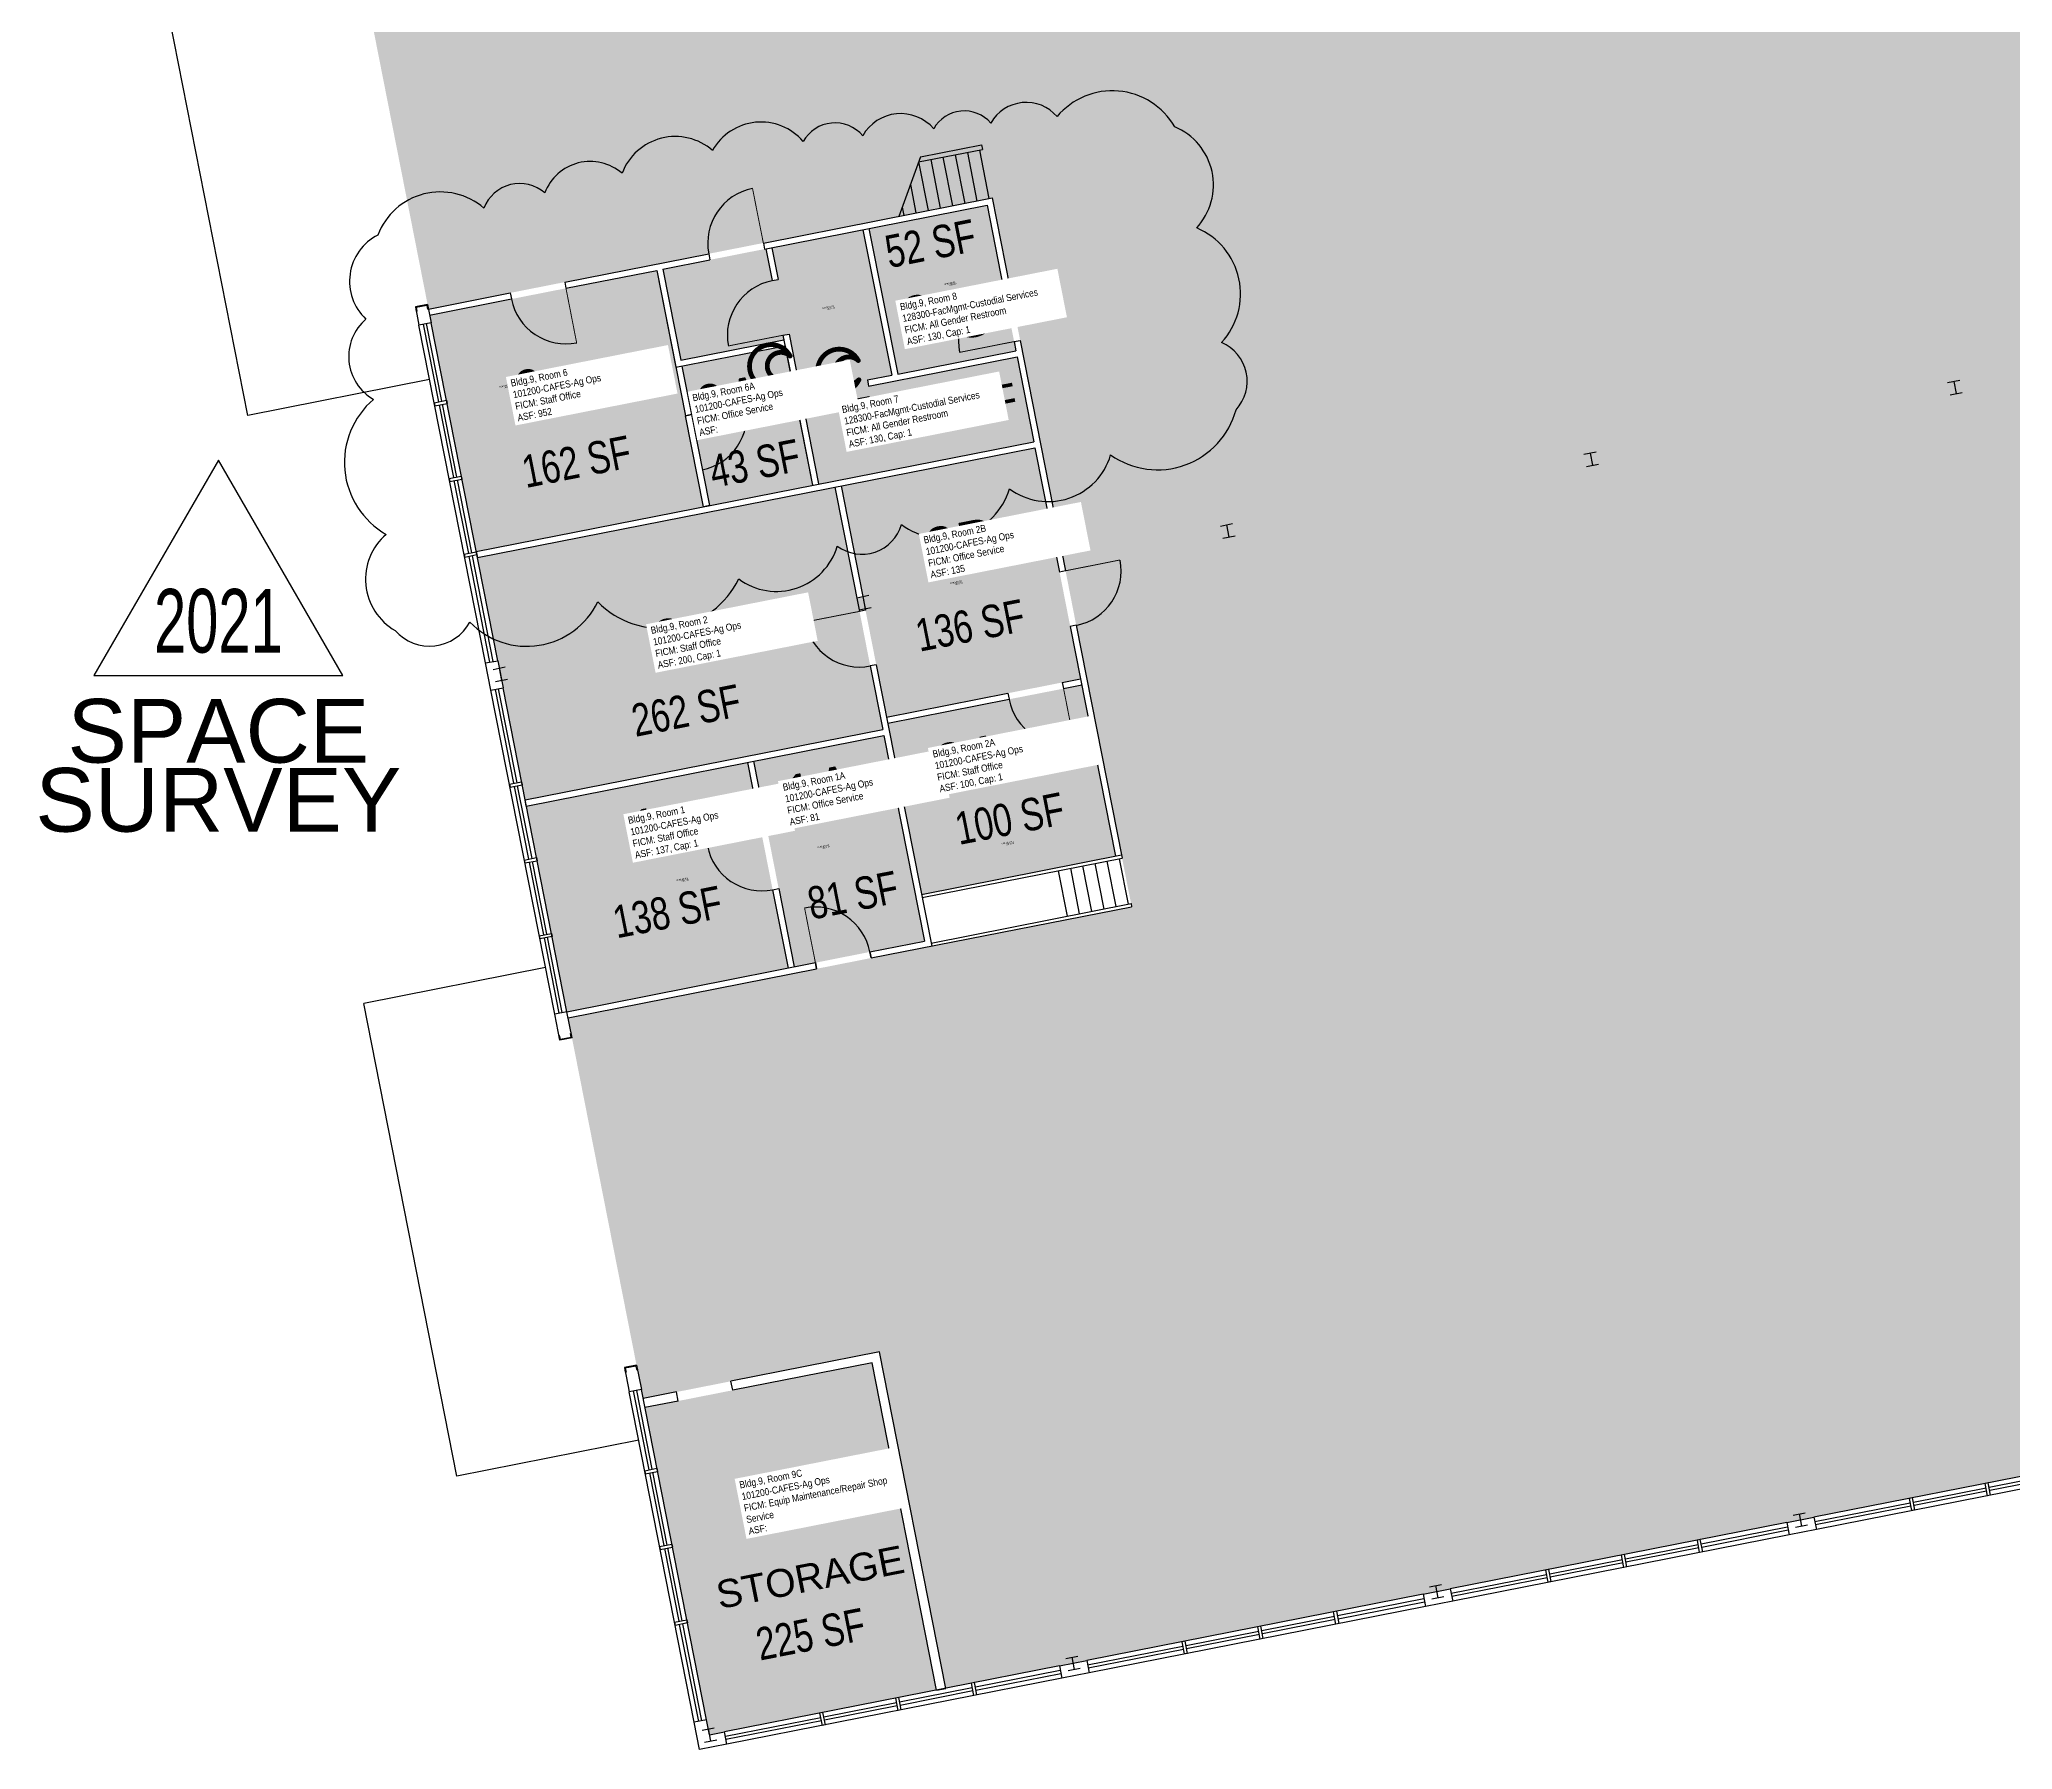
# Model space of a CAD drawing. Header units: inches. Extents: x 69207359 to 69210059, y 27690385 to 27692599.
# Drawn here: x 69207419 to 69208697, y 27690385 to 27691492 of the extents above; entities that cross this region are included whole.
import ezdxf
from ezdxf.enums import TextEntityAlignment as Align

# ---------------------------------------------------------------- set-up
doc = ezdxf.new("R2010")
doc.units = ezdxf.units.IN
doc.header["$LTSCALE"] = 10
doc.header["$MEASUREMENT"] = 0
doc.layers.get('0').update_dxf_attribs({"linetype": 'CONTINUOUS'})
for name, color, linetype in [('A-COLS', 5, 'CONTINUOUS'), ('A-DOOR', 2, 'CONTINUOUS'), ('A-FLOR', 3, 'CONTINUOUS'), ('A-GLAZ', 1, 'CONTINUOUS'), ('A-IDEN-ICON', 4, 'CONTINUOUS'), ('A-IDEN-RNUM', 7, 'CONTINUOUS'), ('A-IDEN-SNUM', 4, 'CONTINUOUS'), ('A-IDEN-TEXT', 4, 'CONTINUOUS'), ('A-IDEN-VNUM', 4, 'CONTINUOUS'), ('A-SITE', 3, 'CONTINUOUS'), ('A-WALL', 5, 'CONTINUOUS'), ('AREA-TEXT', 3, 'CONTINUOUS'), ('Rooms-Category-Color', 7, 'CONTINUOUS'), ('Rooms-College-Color', 7, 'CONTINUOUS'), ('Rooms-Department-Color', 7, 'CONTINUOUS'), ('Rooms-Division-Color', 7, 'CONTINUOUS'), ('Rooms-Information', 7, 'CONTINUOUS')]:
    doc.layers.add(name, color=color, linetype=linetype)
doc.layers.add('A-REV', color=1, linetype='CONTINUOUS', true_color=0xff0000)
doc.styles.add('Arial', font='arial.ttf')
doc.styles.add('CP_AREA', font='arial.ttf', dxfattribs={"height": 15})
doc.styles.add('CP_ROOMSNUMBER', font='arial.ttf', dxfattribs={"height": 1})
doc.styles.add('CP_ROOMVNUMBER', font='arial.ttf', dxfattribs={"width": 0.85, "height": 0.075})

# ---------------------------------------------------------------- blocks, each defined once
blk = doc.blocks.new('COL1')
for p, q in [((-0.5, 0.5), (0.5, 0.5)), ((0, 0.5), (0, -0.5)), ((-0.5, -0.5), (0.5, -0.5))]:
    blk.add_line(p, q)
blk = doc.blocks.new('CPBATH')
at = {"color": 0, "linetype": 'ByBlock', "const_width": 0.0127}
for points in [[(0.0571, 0.0168, 0.861492), (-0.0551, 0, 1)], [(-0.0551, 0, 0.726902), (0.0487, -0.0337, 1)], [(0.0571, 0.0168, 0.729002), (-0.0084, -0.0042, 1)], [(-0.0084, -0.0042, 0.609468), (0.0487, -0.0337, 1)]]:
    blk.add_lwpolyline(points, format="xyb", dxfattribs=at)
at = {"color": 0, "linetype": 'ByBlock', "const_width": 0.00637}
for points in [[(0.0544, 0.0152, 1), (0.0599, 0.0184, 1)], [(0.0459, -0.0353, 1), (0.0515, -0.0321, 1)]]:
    blk.add_lwpolyline(points, format="xyb", close=True, dxfattribs=at)
blk = doc.blocks.new('Space Revision')
at = {"layer": 'A-REV', "transparency": 16777216}
blk.add_lwpolyline([(0, 2.538), (-1.465, 0), (1.465, 0)], close=True, dxfattribs=at)
at = {"layer": 'A-REV', "transparency": 16777216, "insert": (0, -0.274), "char_height": 0.75, "attachment_point": 2, "line_spacing_factor": 0.65, "style": 'Arial'}
blk.add_mtext_dynamic_manual_height_columns('SPACE\\PSURVEY', width=1.2391, gutter_width=0.0182, heights=[0], dxfattribs=at)
at = {"layer": 'A-REV', "transparency": 16777216, "style": 'Arial', "width": 0.65}
blk.add_attdef('YEAR', text='', height=0.75, dxfattribs=at).set_placement((0, 0.646), align=Align.MIDDLE_CENTER)
at = {"layer": 'A-REV', "style": 'Arial', "flags": 1}
blk.add_attdef('UPDATES', text='', height=0.75, dxfattribs=at).set_placement((1.499, 1.084), align=Align.TOP_LEFT)

msp = doc.modelspace()

# ---------------------------------------------------------------- hatches: boundary and pattern name
at = {"layer": 'Rooms-Category-Color', "true_color": 0xe3c5e1}
for points in [[(69209748, 27691950.1), (69209512.6, 27691903.6), (69209466.2, 27692139.1), (69209457.3, 27692137.3), (69209239.5, 27692094.4), (69209221.9, 27692090.9), (69209004.1, 27692048), (69208986.4, 27692044.5), (69208768.6, 27692001.6), (69208750.9, 27691998.1), (69208571.4, 27691962.7), (69208515.5, 27691951.7), (69208305.5, 27691910.4), (69208306.1, 27691907.5), (69208289.6, 27691903.1), (69208186.4, 27691883.9), (69208136.3, 27691874), (69208183.3, 27691635.6), (69207660.3, 27691532.5), (69207630, 27691526.5), (69207670.6, 27691320.5), (69207671.1, 27691317.6), (69208036.1, 27691389.5), (69208083.7, 27691148.1), (69208090.6, 27691112.8), (69208126.5, 27690930.6), (69207761.6, 27690858.7), (69207764.1, 27690845.6), (69207805.9, 27690633.7), (69207810.1, 27690612.1), (69207963.2, 27690642.3), (69208006.1, 27690424.5), (69208079.7, 27690439), (69208097.4, 27690442.5), (69208315.2, 27690485.4), (69208332.8, 27690488.9), (69208550.7, 27690531.8), (69208568.3, 27690535.3), (69208786.1, 27690578.2), (69208842, 27690589.2), (69208983.3, 27690617.1), (69209021.6, 27690624.6), (69209039.3, 27690628.1), (69209257.1, 27690671), (69209274.7, 27690674.5), (69209492.5, 27690717.4), (69209510.2, 27690720.9), (69209607.3, 27690740), (69209565.6, 27690952), (69209930.5, 27691023.9), (69209928, 27691036.6), (69209883.4, 27691263.3), (69209880.5, 27691278), (69209838.7, 27691489.9), (69209835.2, 27691507.6), (69209792.7, 27691723.4)], [(69207811.3, 27690606.3), (69207958.5, 27690635.3), (69208000.2, 27690423.3), (69207853.1, 27690394.3)]]:
    msp.add_hatch(color=254, dxfattribs=at).paths.add_polyline_path(points)
at = {"layer": 'Rooms-Category-Color', "true_color": 0xadadad}
for points in [[(69207975, 27691275.5), (69208051.5, 27691290.6), (69208050.4, 27691296.5), (69208033, 27691384.8), (69207956.4, 27691369.7)], [(69207834.6, 27691284.5), (69207823, 27691343.4), (69207888.7, 27691356.4), (69207889.7, 27691356.6), (69207893.8, 27691336), (69207897.7, 27691336.7), (69207893.6, 27691357.3), (69207952.5, 27691368.9), (69207971.1, 27691274.8), (69207955.4, 27691271.7), (69207956.1, 27691267.7), (69208052.3, 27691286.7), (69208063.1, 27691231.7), (69207923.8, 27691204.3), (69207904.7, 27691301.4), (69207900.7, 27691300.6), (69207901.3, 27691297.7)]]:
    msp.add_hatch(color=253, dxfattribs=at).paths.add_polyline_path(points)
at = {"layer": 'Rooms-Category-Color', "true_color": 0xfa9ba3}
for points in [[(69207671.9, 27691313.6), (69207819, 27691342.6), (69207849.2, 27691189.6), (69207702.1, 27691160.6)], [(69207835.3, 27691280.6), (69207902.1, 27691293.8), (69207919.9, 27691203.5), (69207853.1, 27691190.4)], [(69207967.8, 27691053.3), (69208046.3, 27691068.8), (69208081.6, 27691075.8), (69208093.4, 27691078.1), (69208079.8, 27691147.3), (69208063.9, 27691227.8), (69207938.3, 27691203.1), (69207952.4, 27691131.5)], [(69207934.4, 27691202.3), (69207702.8, 27691156.7), (69207716, 27691089.9), (69207719.5, 27691072.3), (69207733.8, 27690999.7), (69207965.3, 27691045.3), (69207950.1, 27691122.8), (69207954, 27691123.6), (69207952.4, 27691131.5), (69207948.5, 27691130.7)], [(69207968.6, 27691049.4), (69208047.1, 27691064.9), (69208082.4, 27691071.8), (69208094.2, 27691074.2), (69208116, 27690963.3), (69207990.4, 27690938.5)], [(69207907.9, 27690891.6), (69207992.3, 27690908.3), (69207966.1, 27691041.4), (69207881.7, 27691024.8)], [(69207734.5, 27690995.8), (69207760.8, 27690862.6), (69207904, 27690890.9), (69207877.8, 27691024)]]:
    msp.add_hatch(color=241, dxfattribs=at).paths.add_polyline_path(points)
at = {"layer": 'Rooms-College-Color', "true_color": 0xe3c5e1}
for points in [[(69209748, 27691950.1), (69209512.6, 27691903.6), (69209466.2, 27692139.1), (69209457.3, 27692137.3), (69209239.5, 27692094.4), (69209221.9, 27692090.9), (69209004.1, 27692048), (69208986.4, 27692044.5), (69208768.6, 27692001.6), (69208750.9, 27691998.1), (69208571.4, 27691962.7), (69208515.5, 27691951.7), (69208305.5, 27691910.4), (69208306.1, 27691907.5), (69208289.6, 27691903.1), (69208186.4, 27691883.9), (69208136.3, 27691874), (69208183.3, 27691635.6), (69207660.3, 27691532.5), (69207630, 27691526.5), (69207670.6, 27691320.5), (69207671.1, 27691317.6), (69208036.1, 27691389.5), (69208083.7, 27691148.1), (69208090.6, 27691112.8), (69208126.5, 27690930.6), (69207761.6, 27690858.7), (69207764.1, 27690845.6), (69207805.9, 27690633.7), (69207810.1, 27690612.1), (69207963.2, 27690642.3), (69208006.1, 27690424.5), (69208079.7, 27690439), (69208097.4, 27690442.5), (69208315.2, 27690485.4), (69208332.8, 27690488.9), (69208550.7, 27690531.8), (69208568.3, 27690535.3), (69208786.1, 27690578.2), (69208842, 27690589.2), (69208983.3, 27690617.1), (69209021.6, 27690624.6), (69209039.3, 27690628.1), (69209257.1, 27690671), (69209274.7, 27690674.5), (69209492.5, 27690717.4), (69209510.2, 27690720.9), (69209607.3, 27690740), (69209565.6, 27690952), (69209930.5, 27691023.9), (69209928, 27691036.6), (69209883.4, 27691263.3), (69209880.5, 27691278), (69209838.7, 27691489.9), (69209835.2, 27691507.6), (69209792.7, 27691723.4)], [(69207975, 27691275.5), (69208051.5, 27691290.6), (69208050.4, 27691296.5), (69208033, 27691384.8), (69207956.4, 27691369.7)], [(69207834.6, 27691284.5), (69207823, 27691343.4), (69207888.7, 27691356.4), (69207889.7, 27691356.6), (69207893.8, 27691336), (69207897.7, 27691336.7), (69207893.6, 27691357.3), (69207952.5, 27691368.9), (69207971.1, 27691274.8), (69207955.4, 27691271.7), (69207956.1, 27691267.7), (69208052.3, 27691286.7), (69208063.1, 27691231.7), (69207923.8, 27691204.3), (69207904.7, 27691301.4), (69207900.7, 27691300.6), (69207901.3, 27691297.7)], [(69207671.9, 27691313.6), (69207819, 27691342.6), (69207849.2, 27691189.6), (69207702.1, 27691160.6)], [(69207967.8, 27691053.3), (69208046.3, 27691068.8), (69208081.6, 27691075.8), (69208093.4, 27691078.1), (69208079.8, 27691147.3), (69208063.9, 27691227.8), (69207938.3, 27691203.1), (69207952.4, 27691131.5)], [(69207934.4, 27691202.3), (69207702.8, 27691156.7), (69207716, 27691089.9), (69207719.5, 27691072.3), (69207733.8, 27690999.7), (69207965.3, 27691045.3), (69207950.1, 27691122.8), (69207954, 27691123.6), (69207952.4, 27691131.5), (69207948.5, 27691130.7)], [(69207968.6, 27691049.4), (69208047.1, 27691064.9), (69208082.4, 27691071.8), (69208094.2, 27691074.2), (69208116, 27690963.3), (69207990.4, 27690938.5)], [(69207907.9, 27690891.6), (69207992.3, 27690908.3), (69207966.1, 27691041.4), (69207881.7, 27691024.8)], [(69207734.5, 27690995.8), (69207760.8, 27690862.6), (69207904, 27690890.9), (69207877.8, 27691024)]]:
    msp.add_hatch(color=254, dxfattribs=at).paths.add_polyline_path(points)
at = {"layer": 'Rooms-College-Color', "true_color": 0xadadad}
for points in [[(69207835.3, 27691280.6), (69207902.1, 27691293.8), (69207919.9, 27691203.5), (69207853.1, 27691190.4)], [(69207811.3, 27690606.3), (69207958.5, 27690635.3), (69208000.2, 27690423.3), (69207853.1, 27690394.3)]]:
    msp.add_hatch(color=253, dxfattribs=at).paths.add_polyline_path(points)
at = {"layer": 'Rooms-Department-Color', "true_color": 0xe3c5e1}
for points in [[(69209748, 27691950.1), (69209512.6, 27691903.6), (69209466.2, 27692139.1), (69209457.3, 27692137.3), (69209239.5, 27692094.4), (69209221.9, 27692090.9), (69209004.1, 27692048), (69208986.4, 27692044.5), (69208768.6, 27692001.6), (69208750.9, 27691998.1), (69208571.4, 27691962.7), (69208515.5, 27691951.7), (69208305.5, 27691910.4), (69208306.1, 27691907.5), (69208289.6, 27691903.1), (69208186.4, 27691883.9), (69208136.3, 27691874), (69208183.3, 27691635.6), (69207660.3, 27691532.5), (69207630, 27691526.5), (69207670.6, 27691320.5), (69207671.1, 27691317.6), (69208036.1, 27691389.5), (69208083.7, 27691148.1), (69208090.6, 27691112.8), (69208126.5, 27690930.6), (69207761.6, 27690858.7), (69207764.1, 27690845.6), (69207805.9, 27690633.7), (69207810.1, 27690612.1), (69207963.2, 27690642.3), (69208006.1, 27690424.5), (69208079.7, 27690439), (69208097.4, 27690442.5), (69208315.2, 27690485.4), (69208332.8, 27690488.9), (69208550.7, 27690531.8), (69208568.3, 27690535.3), (69208786.1, 27690578.2), (69208842, 27690589.2), (69208983.3, 27690617.1), (69209021.6, 27690624.6), (69209039.3, 27690628.1), (69209257.1, 27690671), (69209274.7, 27690674.5), (69209492.5, 27690717.4), (69209510.2, 27690720.9), (69209607.3, 27690740), (69209565.6, 27690952), (69209930.5, 27691023.9), (69209928, 27691036.6), (69209883.4, 27691263.3), (69209880.5, 27691278), (69209838.7, 27691489.9), (69209835.2, 27691507.6), (69209792.7, 27691723.4)], [(69207671.9, 27691313.6), (69207819, 27691342.6), (69207849.2, 27691189.6), (69207702.1, 27691160.6)], [(69207835.3, 27691280.6), (69207902.1, 27691293.8), (69207919.9, 27691203.5), (69207853.1, 27691190.4)], [(69207967.8, 27691053.3), (69208046.3, 27691068.8), (69208081.6, 27691075.8), (69208093.4, 27691078.1), (69208079.8, 27691147.3), (69208063.9, 27691227.8), (69207938.3, 27691203.1), (69207952.4, 27691131.5)], [(69207934.4, 27691202.3), (69207702.8, 27691156.7), (69207716, 27691089.9), (69207719.5, 27691072.3), (69207733.8, 27690999.7), (69207965.3, 27691045.3), (69207950.1, 27691122.8), (69207954, 27691123.6), (69207952.4, 27691131.5), (69207948.5, 27691130.7)], [(69207968.6, 27691049.4), (69208047.1, 27691064.9), (69208082.4, 27691071.8), (69208094.2, 27691074.2), (69208116, 27690963.3), (69207990.4, 27690938.5)], [(69207907.9, 27690891.6), (69207992.3, 27690908.3), (69207966.1, 27691041.4), (69207881.7, 27691024.8)], [(69207734.5, 27690995.8), (69207760.8, 27690862.6), (69207904, 27690890.9), (69207877.8, 27691024)], [(69207811.3, 27690606.3), (69207958.5, 27690635.3), (69208000.2, 27690423.3), (69207853.1, 27690394.3)]]:
    msp.add_hatch(color=254, dxfattribs=at).paths.add_polyline_path(points)
at = {"layer": 'Rooms-Department-Color', "true_color": 0xacacac}
for points in [[(69207975, 27691275.5), (69208051.5, 27691290.6), (69208050.4, 27691296.5), (69208033, 27691384.8), (69207956.4, 27691369.7)], [(69207834.6, 27691284.5), (69207823, 27691343.4), (69207888.7, 27691356.4), (69207889.7, 27691356.6), (69207893.8, 27691336), (69207897.7, 27691336.7), (69207893.6, 27691357.3), (69207952.5, 27691368.9), (69207971.1, 27691274.8), (69207955.4, 27691271.7), (69207956.1, 27691267.7), (69208052.3, 27691286.7), (69208063.1, 27691231.7), (69207923.8, 27691204.3), (69207904.7, 27691301.4), (69207900.7, 27691300.6), (69207901.3, 27691297.7)]]:
    msp.add_hatch(color=253, dxfattribs=at).paths.add_polyline_path(points)
at = {"layer": 'Rooms-Division-Color', "true_color": 0xe3c5e1}
for points in [[(69209748, 27691950.1), (69209512.6, 27691903.6), (69209466.2, 27692139.1), (69209457.3, 27692137.3), (69209239.5, 27692094.4), (69209221.9, 27692090.9), (69209004.1, 27692048), (69208986.4, 27692044.5), (69208768.6, 27692001.6), (69208750.9, 27691998.1), (69208571.4, 27691962.7), (69208515.5, 27691951.7), (69208305.5, 27691910.4), (69208306.1, 27691907.5), (69208289.6, 27691903.1), (69208186.4, 27691883.9), (69208136.3, 27691874), (69208183.3, 27691635.6), (69207660.3, 27691532.5), (69207630, 27691526.5), (69207670.6, 27691320.5), (69207671.1, 27691317.6), (69208036.1, 27691389.5), (69208083.7, 27691148.1), (69208090.6, 27691112.8), (69208126.5, 27690930.6), (69207761.6, 27690858.7), (69207764.1, 27690845.6), (69207805.9, 27690633.7), (69207810.1, 27690612.1), (69207963.2, 27690642.3), (69208006.1, 27690424.5), (69208079.7, 27690439), (69208097.4, 27690442.5), (69208315.2, 27690485.4), (69208332.8, 27690488.9), (69208550.7, 27690531.8), (69208568.3, 27690535.3), (69208786.1, 27690578.2), (69208842, 27690589.2), (69208983.3, 27690617.1), (69209021.6, 27690624.6), (69209039.3, 27690628.1), (69209257.1, 27690671), (69209274.7, 27690674.5), (69209492.5, 27690717.4), (69209510.2, 27690720.9), (69209607.3, 27690740), (69209565.6, 27690952), (69209930.5, 27691023.9), (69209928, 27691036.6), (69209883.4, 27691263.3), (69209880.5, 27691278), (69209838.7, 27691489.9), (69209835.2, 27691507.6), (69209792.7, 27691723.4)], [(69207671.9, 27691313.6), (69207819, 27691342.6), (69207849.2, 27691189.6), (69207702.1, 27691160.6)], [(69207835.3, 27691280.6), (69207902.1, 27691293.8), (69207919.9, 27691203.5), (69207853.1, 27691190.4)], [(69207967.8, 27691053.3), (69208046.3, 27691068.8), (69208081.6, 27691075.8), (69208093.4, 27691078.1), (69208079.8, 27691147.3), (69208063.9, 27691227.8), (69207938.3, 27691203.1), (69207952.4, 27691131.5)], [(69207934.4, 27691202.3), (69207702.8, 27691156.7), (69207716, 27691089.9), (69207719.5, 27691072.3), (69207733.8, 27690999.7), (69207965.3, 27691045.3), (69207950.1, 27691122.8), (69207954, 27691123.6), (69207952.4, 27691131.5), (69207948.5, 27691130.7)], [(69207968.6, 27691049.4), (69208047.1, 27691064.9), (69208082.4, 27691071.8), (69208094.2, 27691074.2), (69208116, 27690963.3), (69207990.4, 27690938.5)], [(69207907.9, 27690891.6), (69207992.3, 27690908.3), (69207966.1, 27691041.4), (69207881.7, 27691024.8)], [(69207734.5, 27690995.8), (69207760.8, 27690862.6), (69207904, 27690890.9), (69207877.8, 27691024)], [(69207811.3, 27690606.3), (69207958.5, 27690635.3), (69208000.2, 27690423.3), (69207853.1, 27690394.3)]]:
    msp.add_hatch(color=254, dxfattribs=at).paths.add_polyline_path(points)
at = {"layer": 'Rooms-Division-Color', "true_color": 0xadadad}
for points in [[(69207975, 27691275.5), (69208051.5, 27691290.6), (69208050.4, 27691296.5), (69208033, 27691384.8), (69207956.4, 27691369.7)], [(69207834.6, 27691284.5), (69207823, 27691343.4), (69207888.7, 27691356.4), (69207889.7, 27691356.6), (69207893.8, 27691336), (69207897.7, 27691336.7), (69207893.6, 27691357.3), (69207952.5, 27691368.9), (69207971.1, 27691274.8), (69207955.4, 27691271.7), (69207956.1, 27691267.7), (69208052.3, 27691286.7), (69208063.1, 27691231.7), (69207923.8, 27691204.3), (69207904.7, 27691301.4), (69207900.7, 27691300.6), (69207901.3, 27691297.7)]]:
    msp.add_hatch(color=253, dxfattribs=at).paths.add_polyline_path(points)

# ---------------------------------------------------------------- linework, layer by layer
at = {"layer": 'A-DOOR', "const_width": 0.6}
for points in [[(69207888, 27691360.3), (69207881, 27691395.6)], [(69207760.2, 27691331), (69207767.1, 27691295.7)], [(69207900.7, 27691300.6), (69207865.4, 27691293.7)], [(69208050.4, 27691296.5), (69208015, 27691289.5)], [(69207841.4, 27691248.8), (69207876.7, 27691255.7)], [(69208083.7, 27691148.1), (69208119, 27691155.1)], [(69207950.2, 27691121.8), (69207914.9, 27691114.9)], [(69208082.4, 27691071.8), (69208089.4, 27691036.5)], [(69207887.1, 27690976.9), (69207851.8, 27690969.9)], [(69207921.7, 27690894.4), (69207914.7, 27690929.7)]]:
    msp.add_lwpolyline(points, dxfattribs=at)
at = {"layer": 'A-DOOR'}
for centre, start, end in [((69207888, 27691360.3), 101.1479, 191.1479), ((69207900.7, 27691300.6), 101.1479, 191.1479), ((69207760.2, 27691331), 191.1479, 281.1479), ((69208050.4, 27691296.5), 101.1479, 191.1479), ((69207841.4, 27691248.8), 281.1479, 11.1479), ((69208083.7, 27691148.1), 281.1479, 11.1479), ((69207950.2, 27691121.8), 191.1479, 281.1479), ((69208082.4, 27691071.8), 191.1479, 281.1479), ((69207887.1, 27690976.9), 191.1479, 281.1479), ((69207921.7, 27690894.4), 11.1479, 101.1479)]:
    msp.add_arc(centre, 36, start, end, dxfattribs=at)
at = {"layer": 'A-FLOR'}
for p, q in [((69207989.7, 27691416.1), (69207975.7, 27691377.6)), ((69207988.5, 27691412.8), (69207994.7, 27691381.3)), ((69207996.4, 27691414.3), (69208002.6, 27691382.9)), ((69208004.3, 27691415.9), (69208010.5, 27691384.4)), ((69208012.2, 27691417.4), (69208018.4, 27691386)), ((69208020.1, 27691419), (69208026.3, 27691387.5)), ((69208028, 27691420.5), (69208034.1, 27691389.1)), ((69207983.2, 27691398.2), (69207986.8, 27691379.8)), ((69207977.9, 27691383.6), (69207978.9, 27691378.2)), ((69208078.9, 27690953.9), (69208084.7, 27690924.5)), ((69208086.8, 27690955.5), (69208092.6, 27690926)), ((69208094.7, 27690957), (69208100.5, 27690927.6)), ((69208102.6, 27690958.6), (69208108.4, 27690929.1)), ((69208110.5, 27690960.1), (69208116.3, 27690930.7)), ((69208118.4, 27690961.7), (69208124.2, 27690932.2))]:
    msp.add_line(p, q, dxfattribs=at)
at = {"layer": 'A-GLAZ'}
for p, q in [((69207708.1, 27691088.4), (69207665, 27691307.2)), ((69207677.8, 27691257.5), (69207667.9, 27691307.8)), ((69207679.8, 27691257.9), (69207669.9, 27691308.2)), ((69207716, 27691089.9), (69207672.9, 27691308.7)), ((69207687.5, 27691208.4), (69207678.2, 27691255.5)), ((69207689.5, 27691208.8), (69207680.2, 27691255.9)), ((69207697.2, 27691159.4), (69207687.9, 27691206.5)), ((69207699.2, 27691159.8), (69207689.9, 27691206.9)), ((69207711, 27691089), (69207697.6, 27691157.4)), ((69207713, 27691089.4), (69207699.6, 27691157.8)), ((69207752.9, 27690861.1), (69207711.6, 27691070.7)), ((69207726.5, 27691010.5), (69207714.5, 27691071.3)), ((69207728.5, 27691010.9), (69207716.5, 27691071.7)), ((69207760.8, 27690862.6), (69207719.5, 27691072.3)), ((69207736.2, 27690961.4), (69207726.9, 27691008.5)), ((69207738.2, 27690961.8), (69207728.9, 27691008.9)), ((69207745.8, 27690912.4), (69207736.6, 27690959.5)), ((69207747.8, 27690912.8), (69207738.6, 27690959.9)), ((69207755.8, 27690861.7), (69207746.2, 27690910.4)), ((69207757.8, 27690862.1), (69207748.2, 27690910.8)), ((69207816.1, 27690566.4), (69207806, 27690617.4)), ((69207851.1, 27690404.1), (69207809, 27690618)), ((69207843.3, 27690402.5), (69207801.1, 27690616.5)), ((69207814.1, 27690566), (69207804, 27690617.1)), ((69208786.1, 27690578.2), (69208568.3, 27690535.3)), ((69208787.7, 27690570.3), (69208569.9, 27690527.4)), ((69207823.8, 27690516.9), (69207814.5, 27690564)), ((69207825.8, 27690517.3), (69207816.5, 27690564.4)), ((69208679.8, 27690554.2), (69208632.7, 27690544.9)), ((69208728.8, 27690563.8), (69208681.7, 27690554.6)), ((69208729.2, 27690561.8), (69208682.1, 27690552.6)), ((69208630.7, 27690544.5), (69208568.9, 27690532.3)), ((69208631.1, 27690542.5), (69208569.3, 27690530.3)), ((69208680.1, 27690552.2), (69208633.1, 27690542.9)), ((69208550.7, 27690531.8), (69208332.8, 27690488.9)), ((69208551.2, 27690528.9), (69208495.3, 27690517.8)), ((69207835.4, 27690468.3), (69207826.2, 27690515.4)), ((69208552.2, 27690523.9), (69208334.4, 27690481)), ((69208493.3, 27690517.4), (69208446.2, 27690508.2)), ((69208493.7, 27690515.4), (69208446.6, 27690506.2)), ((69208551.6, 27690526.9), (69208495.7, 27690515.8)), ((69207833.4, 27690467.9), (69207824.2, 27690515)), ((69208444.3, 27690507.8), (69208397.2, 27690498.5)), ((69208444.7, 27690505.8), (69208397.6, 27690496.5)), ((69208395.2, 27690498.1), (69208333.4, 27690485.9)), ((69208395.6, 27690496.1), (69208333.8, 27690483.9)), ((69208315.2, 27690485.4), (69208097.4, 27690442.5)), ((69208316.7, 27690477.5), (69208098.9, 27690434.6)), ((69208315.8, 27690482.5), (69208259.8, 27690471.4)), ((69208316.2, 27690480.4), (69208260.2, 27690469.4)), ((69207846.2, 27690403.1), (69207833.8, 27690465.9)), ((69207848.2, 27690403.5), (69207835.8, 27690466.3)), ((69208257.9, 27690471), (69208210.8, 27690461.8)), ((69208258.3, 27690469), (69208211.2, 27690459.8)), ((69208159.7, 27690451.7), (69208097.9, 27690439.5)), ((69208208.8, 27690461.4), (69208161.7, 27690452.1)), ((69208209.2, 27690459.4), (69208162.1, 27690450.1)), ((69208079.7, 27690439), (69207862.8, 27690396.3)), ((69208160.1, 27690449.7), (69208098.3, 27690437.5)), ((69208081.3, 27690431.1), (69207864.4, 27690388.4)), ((69208080.3, 27690436), (69208025.3, 27690425.2)), ((69208080.7, 27690434), (69208025.7, 27690423.2)), ((69207974.3, 27690415.2), (69207927.2, 27690405.9)), ((69207974.7, 27690413.2), (69207927.6, 27690403.9)), ((69208023.3, 27690424.8), (69207976.2, 27690415.5)), ((69208023.7, 27690422.8), (69207976.6, 27690413.5)), ((69207925.2, 27690405.5), (69207863.4, 27690393.3)), ((69207925.6, 27690403.5), (69207863.8, 27690391.3))]:
    msp.add_line(p, q, dxfattribs=at)
at = {"layer": 'A-REV'}
msp.add_lwpolyline([(69207855.1, 27691420.3, 0.520567), (69207796.5, 27691405.5, 0.520567), (69207746.5, 27691392.8, 0.520567), (69207707.1, 27691382.9, 0.520567), (69207638.4, 27691365.5, 0.520567), (69207630.7, 27691311, 0.520567), (69207635.6, 27691259.1, 0.520567), (69207643.8, 27691171.7, 0.520567), (69207649.7, 27691109.4, 0.520567), (69207698, 27691114.8, 0.520567), (69207780.8, 27691128, 0.520567), (69207872.1, 27691142.8, 0.520567), (69207935.9, 27691164.1, 0.520567), (69207977.5, 27691178, 0.520567), (69208047.4, 27691201.2, 0.520567), (69208112.9, 27691223.1, 0.520567), (69208194.1, 27691252.4, 0.520567), (69208184.7, 27691295.9, 0.520567), (69208168.6, 27691370.1, 0.520567), (69208154.4, 27691435.6, 0.520567), (69208078.2, 27691442.2, 0.520567), (69208035.3, 27691438, 0.520567), (69207998.3, 27691434.3, 0.520567), (69207952.4, 27691429.8, 0.520567), (69207913.8, 27691426.1, 0.520567)], format="xyb", close=True, dxfattribs=at)
at = {"layer": 'A-SITE'}
for p, q in [((69207554.2, 27691248.7), (69207493.9, 27691554.8)), ((69207671.9, 27691271.9), (69207554.2, 27691248.7)), ((69207747, 27690891.2), (69207629.2, 27690868)), ((69207689.5, 27690561.9), (69207629.2, 27690868)), ((69207807.3, 27690585.1), (69207689.5, 27690561.9))]:
    msp.add_line(p, q, dxfattribs=at)
at = {"layer": 'A-WALL'}
for p, q in [((69207989.7, 27691416.1), (69208029.3, 27691423.9)), ((69208029.3, 27691423.9), (69208029.9, 27691420.9)), ((69207988.5, 27691412.8), (69208029.9, 27691420.9)), ((69207888, 27691360.3), (69208036.1, 27691389.5)), ((69207888.7, 27691356.4), (69208033, 27691384.8)), ((69208033, 27691384.8), (69208043.4, 27691331.8)), ((69208036.1, 27691389.5), (69208047.3, 27691332.6)), ((69207888, 27691360.3), (69207888.7, 27691356.4)), ((69207952.5, 27691368.9), (69207971.1, 27691274.8)), ((69207956.4, 27691369.7), (69207975, 27691275.5)), ((69207759.4, 27691335), (69207852.6, 27691353.3)), ((69207823, 27691343.4), (69207853.4, 27691349.4)), ((69207852.6, 27691353.3), (69207853.4, 27691349.4)), ((69207889.7, 27691356.6), (69207893.8, 27691336)), ((69207893.6, 27691357.3), (69207897.7, 27691336.7)), ((69207759.4, 27691335), (69207760.2, 27691331)), ((69207760.2, 27691331), (69207819, 27691342.6)), ((69207819, 27691342.6), (69207831.4, 27691279.9)), ((69207819, 27691342.6), (69207837.6, 27691248.5)), ((69207823, 27691343.4), (69207834.6, 27691284.5)), ((69207893.8, 27691336), (69207897.7, 27691336.7)), ((69207670.6, 27691320.5), (69207662.7, 27691319)), ((69207670.2, 27691319.9), (69207663.2, 27691318.6)), ((69207670.2, 27691319.9), (69207670.6, 27691317.5)), ((69207670.6, 27691320.5), (69207671.1, 27691317.6)), ((69207670.6, 27691320.5), (69207672.9, 27691308.7)), ((69207671.1, 27691317.6), (69207724.1, 27691328)), ((69207671.9, 27691313.6), (69207724.9, 27691324.1)), ((69207724.1, 27691328), (69207724.9, 27691324.1)), ((69208043.4, 27691331.8), (69208047.3, 27691332.6)), ((69207662.7, 27691319), (69207663.2, 27691316)), ((69207662.7, 27691319), (69207665, 27691307.2)), ((69207663.2, 27691318.6), (69207663.7, 27691316.1)), ((69207663.7, 27691316.1), (69207663.2, 27691316)), ((69207672.9, 27691308.7), (69207665, 27691307.2)), ((69207671.1, 27691317.6), (69207670.6, 27691317.5)), ((69207834.6, 27691284.5), (69207901.3, 27691297.7)), ((69207900.7, 27691300.6), (69207904.7, 27691301.4)), ((69207900.7, 27691300.6), (69207901.3, 27691297.7)), ((69207900.7, 27691300.6), (69207919.9, 27691203.5)), ((69207904.7, 27691301.4), (69207923.8, 27691204.3)), ((69208050.4, 27691296.5), (69208054.3, 27691297.3)), ((69208050.4, 27691296.5), (69208051.5, 27691290.6)), ((69208054.3, 27691297.3), (69208083.7, 27691148.1)), ((69207831.4, 27691279.9), (69207902.1, 27691293.8)), ((69207902.1, 27691293.8), (69207919.9, 27691203.5)), ((69207956.1, 27691267.7), (69208052.3, 27691286.7)), ((69207975, 27691275.5), (69208051.5, 27691290.6)), ((69208052.3, 27691286.7), (69208063.1, 27691231.7)), ((69207835.3, 27691280.6), (69207841.5, 27691249.2)), ((69207835.3, 27691280.6), (69207841.5, 27691249.2)), ((69207955.4, 27691271.7), (69207971.1, 27691274.8)), ((69207955.4, 27691271.7), (69207956.1, 27691267.7)), ((69207674.9, 27691256.9), (69207682.8, 27691258.5)), ((69207674.9, 27691256.9), (69207675.3, 27691254.9)), ((69207675.3, 27691254.9), (69207683.2, 27691256.5)), ((69207682.8, 27691258.5), (69207683.2, 27691256.5)), ((69207841.5, 27691249.2), (69207837.6, 27691248.5)), ((69207702.1, 27691160.6), (69208063.1, 27691231.7)), ((69207702.8, 27691156.7), (69208063.9, 27691227.8)), ((69208063.9, 27691227.8), (69208079.8, 27691147.3)), ((69207684.6, 27691207.9), (69207692.4, 27691209.4)), ((69207684.6, 27691207.9), (69207684.9, 27691205.9)), ((69207684.9, 27691205.9), (69207692.8, 27691207.4)), ((69207692.4, 27691209.4), (69207692.8, 27691207.4)), ((69207934.4, 27691202.3), (69207950.2, 27691121.8)), ((69207938.3, 27691203.1), (69207954.2, 27691122.6)), ((69207694.2, 27691158.8), (69207702.1, 27691160.3)), ((69207694.2, 27691158.8), (69207694.6, 27691156.8)), ((69207702.5, 27691158.4), (69207694.6, 27691156.8)), ((69207702.1, 27691160.6), (69207702.8, 27691156.7)), ((69208083.7, 27691148.1), (69208079.8, 27691147.3)), ((69207954.2, 27691122.6), (69207950.2, 27691121.8)), ((69208090.6, 27691112.8), (69208086.7, 27691112)), ((69208086.7, 27691112), (69208116, 27690963.3)), ((69208090.6, 27691112.8), (69208120.3, 27690962.1)), ((69207708.1, 27691088.4), (69207716, 27691089.9)), ((69207716, 27691089.9), (69207719.5, 27691072.3)), ((69207711.6, 27691070.7), (69207708.1, 27691088.4)), ((69207961.1, 27691087.3), (69207957.2, 27691086.5)), ((69207957.2, 27691086.5), (69207965.3, 27691045.3)), ((69207961.1, 27691087.3), (69207997, 27690905.1)), ((69208081.6, 27691075.8), (69208093.4, 27691078.1)), ((69207711.6, 27691070.7), (69207719.5, 27691072.3)), ((69207967.8, 27691053.3), (69208046.3, 27691068.8)), ((69207968.6, 27691049.4), (69208047.1, 27691064.9)), ((69208082.4, 27691071.8), (69208094.2, 27691074.2)), ((69207733.8, 27690999.7), (69207965.3, 27691045.3)), ((69207734.5, 27690995.8), (69207966.1, 27691041.4)), ((69207966.1, 27691041.4), (69207992.3, 27690908.3)), ((69207877.8, 27691024), (69207887.1, 27690976.9)), ((69207881.7, 27691024.8), (69207891, 27690977.7)), ((69207723.6, 27691009.9), (69207731.5, 27691011.5)), ((69207723.6, 27691009.9), (69207724, 27691007.9)), ((69207724, 27691007.9), (69207731.8, 27691009.5)), ((69207731.5, 27691011.5), (69207731.8, 27691009.5)), ((69207734.5, 27690995.8), (69207733.8, 27690999.7)), ((69207887.1, 27690976.9), (69207891, 27690977.7)), ((69207733.2, 27690960.8), (69207741.1, 27690962.4)), ((69207741.1, 27690962.4), (69207741.5, 27690960.4)), ((69207990.4, 27690938.5), (69208120, 27690964.1)), ((69207733.2, 27690960.8), (69207733.6, 27690958.9)), ((69207733.6, 27690958.9), (69207741.5, 27690960.4)), ((69207990.8, 27690936.6), (69208120.3, 27690962.1)), ((69207894, 27690941.6), (69207898, 27690942.4)), ((69207894, 27690941.6), (69207904, 27690890.9)), ((69207898, 27690942.4), (69207907.9, 27690891.6)), ((69207957.8, 27690897.4), (69208126.5, 27690930.6)), ((69207996.6, 27690907.1), (69208126.1, 27690932.6)), ((69208126.1, 27690932.6), (69208126.5, 27690930.6)), ((69208126.1, 27690932.6), (69208126.5, 27690930.6)), ((69207742.9, 27690911.8), (69207750.8, 27690913.3)), ((69207742.9, 27690911.8), (69207743.3, 27690909.8)), ((69207751.2, 27690911.4), (69207743.3, 27690909.8)), ((69207750.8, 27690913.3), (69207751.2, 27690911.4)), ((69207957, 27690901.3), (69207992.3, 27690908.3)), ((69207957.8, 27690897.4), (69207957, 27690901.3)), ((69207957, 27690901.3), (69207957.8, 27690897.4)), ((69207760.8, 27690862.6), (69207921.7, 27690894.4)), ((69207761.6, 27690858.7), (69207922.5, 27690890.4)), ((69207922.5, 27690890.4), (69207921.7, 27690894.4)), ((69207921.7, 27690894.4), (69207922.5, 27690890.4)), ((69207760.8, 27690862.6), (69207752.9, 27690861.1)), ((69207756.2, 27690844.1), (69207752.9, 27690861.1)), ((69207764.1, 27690845.6), (69207760.8, 27690862.6)), ((69207763.5, 27690848.6), (69207763.1, 27690848.5)), ((69207763.6, 27690846), (69207763.1, 27690848.5)), ((69207764.1, 27690845.6), (69207763.5, 27690848.6)), ((69207756.1, 27690847.1), (69207755.7, 27690847)), ((69207756.2, 27690844.1), (69207755.7, 27690847)), ((69207756.6, 27690844.7), (69207756.1, 27690847.1)), ((69207764.1, 27690845.6), (69207756.2, 27690844.1)), ((69207763.6, 27690846), (69207756.6, 27690844.7)), ((69207805.9, 27690633.7), (69207798, 27690632.2)), ((69207798, 27690632.2), (69207798.6, 27690629.2)), ((69207798, 27690632.2), (69207801.1, 27690616.5)), ((69207805.5, 27690633.1), (69207798.6, 27690631.8)), ((69207798.6, 27690631.8), (69207799.1, 27690629.3)), ((69207805.5, 27690633.1), (69207806, 27690630.7)), ((69207805.9, 27690633.7), (69207806.5, 27690630.8)), ((69207805.9, 27690633.7), (69207809, 27690618)), ((69207806.5, 27690630.8), (69207806, 27690630.7)), ((69207963.2, 27690642.3), (69207867, 27690623.4)), ((69207958.5, 27690635.3), (69207868.2, 27690617.5)), ((69208000.2, 27690423.3), (69207958.5, 27690635.3)), ((69208006.1, 27690424.5), (69207963.2, 27690642.3)), ((69207799.1, 27690629.3), (69207798.6, 27690629.2)), ((69207809, 27690618), (69207801.1, 27690616.5)), ((69207868.2, 27690617.5), (69207867, 27690623.4)), ((69207831.7, 27690616.4), (69207810.1, 27690612.1)), ((69207832.9, 27690610.5), (69207811.3, 27690606.3)), ((69207832.9, 27690610.5), (69207831.7, 27690616.4)), ((69207811.2, 27690565.4), (69207819, 27690567)), ((69207819, 27690567), (69207819.4, 27690565)), ((69207811.2, 27690565.4), (69207811.5, 27690563.5)), ((69207811.5, 27690563.5), (69207819.4, 27690565)), ((69208681.1, 27690557.5), (69208679.2, 27690557.1)), ((69208680.7, 27690549.2), (69208679.2, 27690557.1)), ((69208682.7, 27690549.6), (69208681.1, 27690557.5)), ((69208632.1, 27690547.8), (69208630.1, 27690547.5)), ((69208631.7, 27690539.6), (69208630.1, 27690547.5)), ((69208633.6, 27690540), (69208632.1, 27690547.8)), ((69208682.7, 27690549.6), (69208680.7, 27690549.2)), ((69208550.7, 27690531.8), (69208568.3, 27690535.3)), ((69208550.7, 27690531.8), (69208552.2, 27690523.9)), ((69208568.3, 27690535.3), (69208569.9, 27690527.4)), ((69208633.6, 27690540), (69208631.7, 27690539.6)), ((69207820.8, 27690516.4), (69207828.7, 27690517.9)), ((69207820.8, 27690516.4), (69207821.2, 27690514.4)), ((69207821.2, 27690514.4), (69207829.1, 27690516)), ((69207828.7, 27690517.9), (69207829.1, 27690516)), ((69208494.7, 27690520.8), (69208492.8, 27690520.4)), ((69208494.3, 27690512.5), (69208492.8, 27690520.4)), ((69208496.3, 27690512.9), (69208494.7, 27690520.8)), ((69208569.9, 27690527.4), (69208552.2, 27690523.9)), ((69208445.7, 27690511.1), (69208443.7, 27690510.7)), ((69208445.3, 27690502.8), (69208443.7, 27690510.7)), ((69208447.2, 27690503.2), (69208445.3, 27690502.8)), ((69208447.2, 27690503.2), (69208445.7, 27690511.1)), ((69208496.3, 27690512.9), (69208494.3, 27690512.5)), ((69208396.6, 27690501.4), (69208394.6, 27690501.1)), ((69208396.2, 27690493.2), (69208394.6, 27690501.1)), ((69208398.2, 27690493.6), (69208396.2, 27690493.2)), ((69208398.2, 27690493.6), (69208396.6, 27690501.4)), ((69208315.2, 27690485.4), (69208332.8, 27690488.9)), ((69208315.2, 27690485.4), (69208316.7, 27690477.5)), ((69208334.4, 27690481), (69208316.7, 27690477.5)), ((69208332.8, 27690488.9), (69208334.4, 27690481)), ((69207830.5, 27690467.3), (69207838.4, 27690468.9)), ((69207830.5, 27690467.3), (69207830.9, 27690465.3)), ((69207838.8, 27690466.9), (69207830.9, 27690465.3)), ((69207838.4, 27690468.9), (69207838.8, 27690466.9)), ((69208210.2, 27690464.7), (69208208.2, 27690464.3)), ((69208209.8, 27690456.4), (69208208.2, 27690464.3)), ((69208211.7, 27690456.8), (69208210.2, 27690464.7)), ((69208259.3, 27690474.4), (69208257.3, 27690474)), ((69208258.8, 27690466.1), (69208257.3, 27690474)), ((69208260.8, 27690466.5), (69208258.8, 27690466.1)), ((69208260.8, 27690466.5), (69208259.3, 27690474.4)), ((69208161.1, 27690455), (69208159.2, 27690454.6)), ((69208160.7, 27690446.8), (69208159.2, 27690454.6)), ((69208162.7, 27690447.1), (69208161.1, 27690455)), ((69208211.7, 27690456.8), (69208209.8, 27690456.4)), ((69208079.7, 27690439), (69208097.4, 27690442.5)), ((69208079.7, 27690439), (69208081.3, 27690431.1)), ((69208097.4, 27690442.5), (69208098.9, 27690434.6)), ((69208162.7, 27690447.1), (69208160.7, 27690446.8)), ((69208024.7, 27690428.2), (69208022.8, 27690427.8)), ((69208024.3, 27690419.9), (69208022.8, 27690427.8)), ((69208026.3, 27690420.3), (69208024.7, 27690428.2)), ((69208098.9, 27690434.6), (69208081.3, 27690431.1)), ((69207975.7, 27690418.5), (69207973.7, 27690418.1)), ((69207975.3, 27690410.2), (69207973.7, 27690418.1)), ((69207977.2, 27690410.6), (69207975.7, 27690418.5)), ((69208000.2, 27690423.3), (69208006.1, 27690424.5)), ((69208026.3, 27690420.3), (69208024.3, 27690419.9)), ((69207851.1, 27690404.1), (69207843.3, 27690402.5)), ((69207846.7, 27690384.9), (69207843.3, 27690402.5)), ((69207853.1, 27690394.3), (69207851.1, 27690404.1)), ((69207926.6, 27690408.8), (69207924.6, 27690408.4)), ((69207926.2, 27690400.5), (69207924.6, 27690408.4)), ((69207928.2, 27690400.9), (69207926.2, 27690400.5)), ((69207928.2, 27690400.9), (69207926.6, 27690408.8)), ((69207977.2, 27690410.6), (69207975.3, 27690410.2)), ((69207864.4, 27690388.4), (69207846.7, 27690384.9)), ((69207853.1, 27690394.3), (69207862.8, 27690396.3)), ((69207864.4, 27690388.4), (69207862.8, 27690396.3))]:
    msp.add_line(p, q, dxfattribs=at)
msp.add_lwpolyline([(69207837.6, 27691248.5), (69207841.5, 27691249.2), (69207853.1, 27691190.4), (69207849.2, 27691189.6)], close=True, dxfattribs=at)
for points in [[(69208046.3, 27691068.8), (69208047.1, 27691064.9)], [(69208081.6, 27691075.8), (69208082.4, 27691071.8)]]:
    msp.add_lwpolyline(points, dxfattribs=at)

# ---------------------------------------------------------------- block references
at = {"xscale": 55, "yscale": 55, "zscale": 55}
msp.add_blockref('Space Revision', (69207535.1, 27691080.2), dxfattribs=at).add_auto_attribs({'YEAR': '2021'})
at = {"layer": 'A-COLS', "xscale": 8.033335726708174, "yscale": 8.033335726708174, "zscale": 8.033335726708174, "rotation": 11.14792092295059}
for p in [(69208659.6, 27691266.8), (69208424.1, 27691220.4), (69208188.7, 27691173.9), (69207953.2, 27691127.5), (69207717.7, 27691081.1), (69208559.5, 27690533.5), (69208559.5, 27690533.5), (69208324, 27690487.1), (69208088.5, 27690440.7), (69207853.1, 27690394.3)]:
    msp.add_blockref('COL1', p, dxfattribs=at)
at = {"layer": 'A-IDEN-ICON', "xscale": 244, "yscale": 244, "zscale": 244, "rotation": 11.14792092295059}
for p in [(69208022.3, 27691314.5), (69207892.5, 27691280.4), (69207936.6, 27691277.5)]:
    msp.add_blockref('CPBATH', p, dxfattribs=at)

# ---------------------------------------------------------------- texts
at = {"layer": 'A-IDEN-RNUM', "style": 'CP_ROOMSNUMBER'}
for s, p in [('0008-00', (69208010.7, 27691333.6)), ('0007-00', (69207931.8, 27691318)), ('0006-00', (69207722.8, 27691267.1)), ('0006-A0', (69207857.8, 27691262.5)), ('0002-B0', (69208014.7, 27691139.9)), ('0002-00', (69207844.4, 27691102.7)), ('0001-A0', (69207928.8, 27690969)), ('0002-A0', (69208047.9, 27690971.3)), ('0001-00', (69207837.3, 27690947.6)), ('0009-C0', (69207898.1, 27690563.1))]:
    msp.add_text(s, height=0.96, rotation=11.1479, dxfattribs=at).set_placement(p, align=Align.MIDDLE)
at = {"layer": 'A-IDEN-SNUM', "style": 'CP_ROOMSNUMBER'}
for s, p in [('0090000800', (69208008.8, 27691334.3)), ('0090000700', (69207929.9, 27691318.8)), ('0090000600', (69207720.9, 27691267.9)), ('00900006A0', (69207855.9, 27691263.2)), ('00900002B0', (69208012.8, 27691140.7)), ('0090000200', (69207842.5, 27691103.5)), ('00900001A0', (69207926.9, 27690969.8)), ('00900002A0', (69208046.1, 27690972.1)), ('0090000100', (69207835.5, 27690948.4)), ('00900009C0', (69207896.2, 27690563.9))]:
    msp.add_text(s, height=0.96, rotation=11.1479, dxfattribs=at).set_placement(p, align=Align.MIDDLE)
at = {"layer": 'A-IDEN-TEXT', "style": 'Arial'}
msp.add_text('STORAGE', height=18.04, rotation=11.1479, dxfattribs=at).set_placement((69207859.6, 27690475.8))
at = {"layer": 'A-IDEN-VNUM', "style": 'CP_ROOMVNUMBER', "width": 0.85}
for s, p in [('8', (69207989, 27691310.5)), ('6', (69207736.6, 27691262.3)), ('6A', (69207866.8, 27691255.3)), ('7', (69207951.3, 27691243.9)), ('2B', (69208016.4, 27691163.4)), ('2', (69207827.5, 27691101.2)), ('2A', (69208022.6, 27691023.5)), ('1A', (69207925.2, 27691003.3)), ('1', (69207812.9, 27690978.2)), ('9C', (69207899.7, 27690544.3))]:
    msp.add_text(s, height=32, rotation=11.1479, dxfattribs=at).set_placement(p, align=Align.MIDDLE)
at = {"layer": 'AREA-TEXT', "style": 'CP_AREA', "width": 0.75}
for s, p in [('52 SF', (69207996.2, 27691360)), ('126 SF', (69208017.1, 27691252.9)), ('162 SF', (69207767, 27691218.8)), ('43 SF', (69207882.4, 27691217.7)), ('136 SF', (69208021.9, 27691112.8)), ('262 SF', (69207838, 27691057.7)), ('100 SF', (69208047.5, 27690987.7)), ('81 SF', (69207946, 27690938.1)), ('138 SF', (69207825.9, 27690927.2)), ('225 SF', (69207918.6, 27690459.6))]:
    msp.add_text(s, height=21, rotation=11.1479, dxfattribs=at).set_placement(p, align=Align.MIDDLE_CENTER)

# ---------------------------------------------------------------- next in the draw order: texts
at = {"layer": 'Rooms-Information', "char_height": 4.571, "width": 102.4, "attachment_point": 7, "rotation": 11.1479, "style": 'CP_ROOMVNUMBER', "bg_fill": 3, "box_fill_scale": 1.5, "bg_fill_color": 256, "bg_fill_true_color": 13158600, "bg_fill_transparency": 0}
for s, insert in [('Bldg.9, Room 8^M^J128300-FacMgmt-Custodial Services^M^JFICM: All Gender Restroom^M^JASF: 130, Cap: 1', (69207981.7, 27691292.9)), ('Bldg.9, Room 6^M^J101200-CAFES-Ag Ops^M^JFICM: Staff Office^M^JASF: 952', (69207729.3, 27691244.8)), ('Bldg.9, Room 7^M^J128300-FacMgmt-Custodial Services^M^JFICM: All Gender Restroom^M^JASF: 130, Cap: 1', (69207944, 27691226.4)), ('Bldg.9, Room 2B^M^J101200-CAFES-Ag Ops^M^JFICM: Office Service^M^JASF: 135', (69207996.7, 27691143.2)), ('Bldg.9, Room 2^M^J101200-CAFES-Ag Ops^M^JFICM: Staff Office^M^JASF: 200, Cap: 1', (69207820.3, 27691083.4)), ('Bldg.9, Room 1A^M^J101200-CAFES-Ag Ops^M^JFICM: Office Service^M^JASF: 81', (69207905.5, 27690983.1)), ('Bldg.9, Room 9C^M^J101200-CAFES-Ag Ops^M^JFICM: Equip Maintenance/Repair Shop Service^M^JASF: ', (69207878.9, 27690523.9))]:
    msp.add_mtext(s, dxfattribs=dict(at, insert=insert))

# ---------------------------------------------------------------- next in the draw order: texts
for s, insert in [('Bldg.9, Room 6A^M^J101200-CAFES-Ag Ops^M^JFICM: Office Service^M^JASF: ', (69207847, 27691235.3)), ('Bldg.9, Room 2A^M^J101200-CAFES-Ag Ops^M^JFICM: Staff Office^M^JASF: 100, Cap: 1', (69208002.8, 27691003.3)), ('Bldg.9, Room 1^M^J101200-CAFES-Ag Ops^M^JFICM: Staff Office^M^JASF: 137, Cap: 1', (69207805.6, 27690960.4))]:
    msp.add_mtext(s, dxfattribs=dict(at, insert=insert))

doc.saveas('drawing.dxf')
